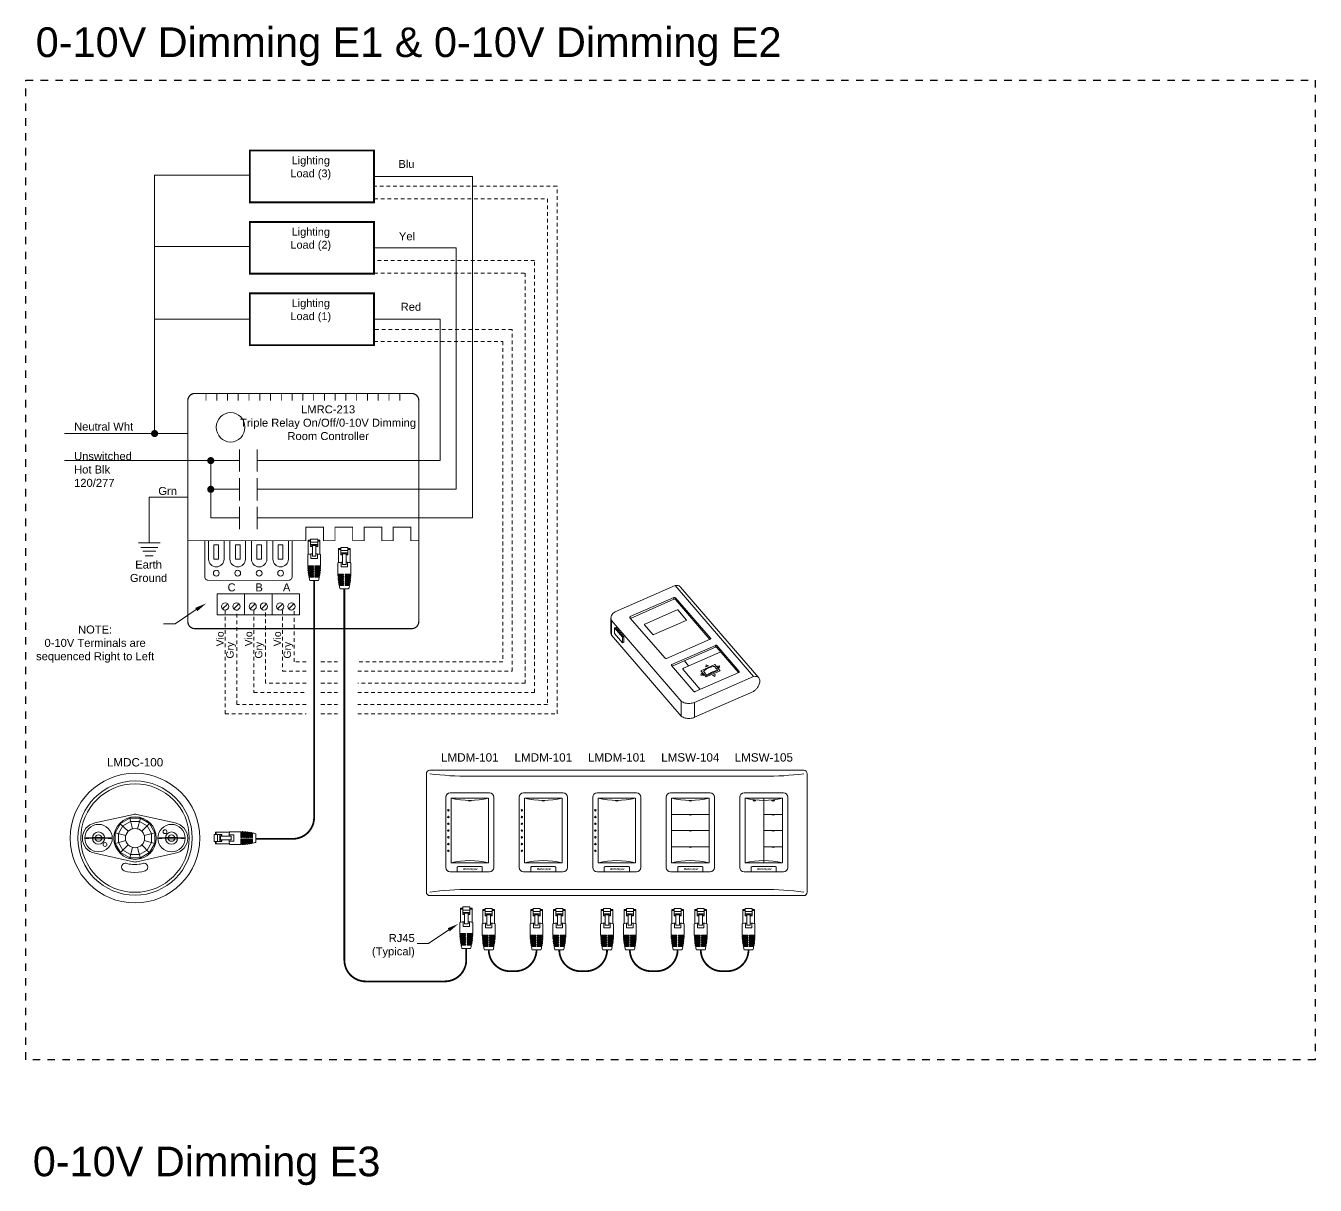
# Model space of a CAD drawing. Header units: inches. Extents: x -60 to 2005, y -577 to 104.
# Drawn here: x 163.25 to 206.74, y 1.69 to 40.79 of the extents above; entities that cross this region are included whole.
import ezdxf

# ---------------------------------------------------------------- set-up
doc = ezdxf.new("R2010")
doc.units = ezdxf.units.IN
doc.header["$MEASUREMENT"] = 0
doc.linetypes.add('Demo', pattern=[0.5, 0.25, -0.25])
doc.linetypes.add('HIDDEN2', pattern=[0.1875, 0.125, -0.0625])
doc.layers.get('0').update_dxf_attribs({"lineweight": 5})
doc.layers.add('PS Borders', color=40, linetype='Demo', lineweight=5, plot=False)
for name, color, linetype, lineweight in [('WS', 3, 'Continuous', 5), ('WS_DETAIL', 7, 'Continuous', 5), ('WS_LineVoltage', 1, 'Continuous', 5), ('WS_LowVoltage', 6, 'Continuous', 5)]:
    doc.layers.add(name, color=color, linetype=linetype, lineweight=lineweight)
doc.styles.add('ARIAL', font='arial.ttf')

# ---------------------------------------------------------------- blocks, each defined once
blk = doc.blocks.new('A$C756910A1')
at = {"layer": 'WS_DETAIL'}
for p, q in [((0.15, 6.6), (0.15, 10.17)), ((0.15, 10.17), (0.73, 10.17)), ((0.73, 9.92), (0.15, 9.92)), ((0.73, 10.43), (0.73, 8.56)), ((0.73, 10.43), (2.51, 10.43)), ((2.51, 10.43), (2.51, 8.56)), ((3.08, 10.17), (2.51, 10.17)), ((3.08, 9.92), (2.51, 9.92)), ((3.08, 6.6), (3.08, 10.17)), ((0, 6.56), (0, 3.73)), ((2.51, 9.66), (0.73, 9.66)), ((2.51, 9.06), (0.73, 9.06)), ((0.73, 8.74), (1.17, 8.74)), ((0.73, 8.56), (1.17, 8.56)), ((0.81, 6.7), (0.81, 5.55)), ((1.17, 6.17), (1.17, 9.06)), ((1.17, 8.85), (2.06, 8.85)), ((2.06, 6.17), (2.06, 9.06)), ((2.06, 8.74), (2.51, 8.74)), ((2.51, 8.56), (2.06, 8.56)), ((2.42, 6.7), (2.42, 5.55)), ((3.23, 6.56), (3.23, 3.73)), ((0, 3.73), (1.43, 3.73)), ((0, 3.51), (1.43, 3.51)), ((0.01, 3.29), (1.43, 3.29)), ((0.81, 5.55), (2.42, 5.55)), ((0.89, 3.73), (0.89, 3.51)), ((0.89, 3.29), (0.89, 3.06)), ((1.17, 6.17), (2.06, 6.17)), ((1.43, 3.51), (1.43, 3.73)), ((1.43, 3.06), (1.43, 3.29)), ((1.8, 3.73), (3.23, 3.73)), ((1.8, 3.51), (1.8, 3.73)), ((1.8, 3.51), (3.23, 3.51)), ((1.8, 3.29), (3.23, 3.29)), ((1.8, 3.06), (1.8, 3.29)), ((2.34, 3.73), (2.34, 3.51)), ((2.34, 3.29), (2.34, 3.06)), ((0.02, 3.06), (1.43, 3.06)), ((0.03, 2.84), (1.43, 2.84)), ((0.05, 2.62), (1.43, 2.62)), ((0.07, 2.4), (1.43, 2.4)), ((0.09, 2.18), (1.43, 2.18)), ((0.12, 1.96), (1.43, 1.96)), ((0.15, 1.74), (1.43, 1.74)), ((0.18, 1.52), (1.43, 1.52)), ((0.22, 1.3), (1.43, 1.3)), ((0.26, 1.08), (1.43, 1.08)), ((0.31, 0.86), (1.43, 0.86)), ((0.89, 2.84), (0.89, 2.62)), ((0.89, 2.4), (0.89, 2.18)), ((0.89, 1.96), (0.89, 1.74)), ((0.89, 1.52), (0.89, 1.3)), ((0.89, 1.08), (0.89, 0.86)), ((1.43, 2.62), (1.43, 2.84)), ((1.43, 2.18), (1.43, 2.4)), ((1.43, 1.74), (1.43, 1.96)), ((1.43, 1.3), (1.43, 1.52)), ((1.43, 0.86), (1.43, 1.08)), ((1.8, 3.06), (3.22, 3.06)), ((1.8, 2.84), (3.2, 2.84)), ((1.8, 2.62), (1.8, 2.84)), ((1.8, 2.62), (3.19, 2.62)), ((1.8, 2.4), (3.17, 2.4)), ((1.8, 2.18), (1.8, 2.4)), ((1.8, 2.18), (3.14, 2.18)), ((1.8, 1.96), (3.12, 1.96)), ((1.8, 1.74), (1.8, 1.96)), ((1.8, 1.74), (3.09, 1.74)), ((1.8, 1.52), (3.05, 1.52)), ((1.8, 1.3), (1.8, 1.52)), ((1.8, 1.3), (3.01, 1.3)), ((1.8, 1.08), (2.97, 1.08)), ((1.8, 0.86), (1.8, 1.08)), ((1.8, 0.86), (2.92, 0.86)), ((2.34, 2.84), (2.34, 2.62)), ((2.34, 2.4), (2.34, 2.18)), ((2.34, 1.96), (2.34, 1.74)), ((2.34, 1.52), (2.34, 1.3)), ((2.34, 1.08), (2.34, 0.86)), ((2.69, 0), (0.52, 0))]:
    blk.add_line(p, q, dxfattribs=at)
for centre, radius, start, end in [((1.62, -0.58), 7.33, 93.502, 102.7411), ((1.62, -0.58), 7.33, 77.2589, 86.498), ((13.49, 3.73), 13.49, 180.937, 181.8742), ((-10.25, 3.73), 13.49, 358.1258, 359.063), ((13.49, 3.73), 13.49, 182.8119, 183.7504), ((13.49, 3.73), 13.49, 184.6899, 185.6307), ((13.49, 3.73), 13.49, 186.573, 187.5171), ((13.49, 3.73), 13.49, 188.4632, 189.4117), ((13.49, 3.73), 13.49, 190.3627, 191.3167), ((13.49, 3.73), 13.49, 192.2739, 196.0379), ((-10.25, 3.73), 13.49, 343.9621, 347.7261), ((-10.25, 3.73), 13.49, 348.6833, 349.6373), ((-10.25, 3.73), 13.49, 350.5883, 351.5368), ((-10.25, 3.73), 13.49, 352.4829, 353.427), ((-10.25, 3.73), 13.49, 354.3693, 355.3101), ((-10.25, 3.73), 13.49, 356.2496, 357.1881)]:
    blk.add_arc(centre, radius, start, end, dxfattribs=at)
blk = doc.blocks.new('RJ45')
at = {"layer": 'WS_DETAIL', "xscale": 1.117448685388325, "yscale": 1.117448685388325, "zscale": 1.117448685388325}
blk.add_blockref('A$C756910A1', (59.47, 150.68), dxfattribs=at)
blk = doc.blocks.new('A$C28216DC1')
at = {"layer": 'WS_DETAIL'}
blk.add_lwpolyline([(22.84, 8.11), (17.13, 4.27), (13.98, 4.27)], dxfattribs=at)
blk.add_solid([(23.11, 7.67), (22.56, 8.56), (25.52, 9.76)], dxfattribs=at)
at = {"layer": 'WS_DETAIL', "linetype": 'Continuous', "insert": (13.29, 3.59), "char_height": 2.25, "width": 37.309, "attachment_point": 6, "style": 'ARIAL'}
blk.add_mtext('\\pi29.81;RJ45\\P\\pi22.42;(Typical)', dxfattribs=at)
blk = doc.blocks.new('A$C222B27AB')
at = {"const_width": 0.25}
blk.add_lwpolyline([(0.12, 11.27), (0.12, 1.12, 0.414214), (1.12, 0.12), (23.67, 0.12, 0.414214), (24.67, 1.12), (24.67, 11.27)], format="xyb", dxfattribs=at)
for points in [[(2.69, 6.06), (4.02, 6.06), (4.02, 10.08), (2.69, 10.08)], [(8.72, 6.06), (10.05, 6.06), (10.05, 10.08), (8.72, 10.08)], [(14.75, 6.06), (16.07, 6.06), (16.07, 10.08), (14.75, 10.08)], [(20.78, 6.06), (22.1, 6.06), (22.1, 10.08), (20.78, 10.08)]]:
    blk.add_lwpolyline(points, close=True)
at = {"layer": 'WS_DETAIL'}
for p, q in [((1.17, 11.27), (1.17, 6.06)), ((5.54, 6.06), (5.54, 11.27)), ((7.2, 11.27), (7.2, 6.06)), ((11.57, 6.06), (11.57, 11.27)), ((13.23, 11.27), (13.23, 6.06)), ((17.6, 6.06), (17.6, 11.27)), ((19.26, 11.27), (19.26, 6.06)), ((23.62, 6.06), (23.62, 11.27))]:
    blk.add_line(p, q, dxfattribs=at)
for centre in [(3.36, 2.11), (9.38, 2.11), (15.41, 2.11), (21.44, 2.11)]:
    blk.add_circle(centre, 0.82, dxfattribs=at)
for centre in [(3.36, 6.06), (9.38, 6.06), (15.41, 6.06), (21.44, 6.06)]:
    blk.add_arc(centre, 2.18, 180, 0, dxfattribs=at)
blk = doc.blocks.new('A$C2A821E27')
for p, q in [((1.27, 1.3), (2.43, 2.46)), ((3.84, 1.3), (5, 2.46))]:
    blk.add_line(p, q)
blk.add_lwpolyline([(0, 4.76), (6.27, 4.76), (6.27, 0), (0, 0)], close=True)
for centre in [(1.85, 1.88), (4.42, 1.88)]:
    blk.add_circle(centre, 0.82)
blk = doc.blocks.new('A$C017659A6')
for p, q in [((0, 0.245), (0.409, 0.245)), ((0.044, 0.16), (0.365, 0.16)), ((0.082, 0.085), (0.326, 0.085)), ((0.129, 0), (0.28, 0))]:
    blk.add_line(p, q)
blk = doc.blocks.new('LMCT-100_i')
at = {"extrusion": (0, 0.700492, 0.71366)}
for p, q in [((-24.44, 12.57), (-4.49, 21.34)), ((21.96, -9.31), (-4.49, 21.34)), ((-2.72, 20.82), (23.73, -9.83)), ((-19.6, 10.84), (-4.88, 17.31)), ((-4.88, 16.69), (-19.52, 10.26)), ((-14.71, 8.31), (-3.84, 13.09)), ((-4.89, 17.31), (-4.89, 16.68)), ((-4.39, 17.23), (7.47, 3.58)), ((-4.39, 17.22), (-4.39, 16.6)), ((7.2, 3.17), (-4.39, 16.6)), ((-26.13, 10.41), (-26.13, 5.37)), ((-25.93, 9.59), (-25.93, 4.54)), ((-25.92, 9.59), (-2.4, -17.69)), ((-7.85, -3.15), (-19.72, 10.49)), ((-19.6, 10.84), (-19.6, 10.35)), ((-0.8, 9.56), (-11.67, 4.79)), ((-3.47, 13.03), (-0.73, 9.81)), ((-24.48, 7.23), (-24.92, 7.04)), ((-24.92, 7.04), (-22.2, 3.89)), ((-24.92, 7.04), (-24.92, 5.11)), ((-22.2, 1.96), (-24.92, 5.11)), ((-12.03, 4.85), (-14.8, 8.05)), ((-22.2, 3.89), (-21.76, 4.08)), ((-22.2, 1.96), (-22.2, 3.89)), ((-21.76, 2.15), (-22.2, 1.96)), ((-21.76, 2.15), (-21.76, 4.08)), ((7.36, 3.23), (-7.36, -3.23)), ((-5.6, -5.33), (9.12, 1.14)), ((9.12, 0.51), (-5.52, -5.91)), ((7.47, 3.58), (7.47, 3.31)), ((9.12, 1.14), (9.12, 0.51)), ((9.61, 1.05), (17.1, -7.63)), ((9.61, 1.05), (9.61, 0.43)), ((16.9, -8.02), (9.61, 0.43)), ((-1.72, -6.58), (10.88, -1.04)), ((0.07, -5.79), (-1.38, -4.1)), ((1.77, -14.36), (-5.72, -5.68)), ((-5.6, -5.33), (-5.6, -5.82)), ((3.96, -13.7), (-1.84, -6.93)), ((16.98, -7.98), (2.27, -14.44)), ((4.2, -7.4), (8.9, -5.34)), ((6, -9.49), (4.2, -7.4)), ((5.05, -8.96), (4.42, -8.23)), ((6.24, -8.97), (5.04, -7.57)), ((6, -9.49), (10.7, -7.42)), ((6.24, -8.97), (9.96, -7.33)), ((8.76, -5.94), (9.96, -7.33)), ((10.7, -7.42), (8.9, -5.34)), ((17.1, -7.63), (17.1, -7.9)), ((21.96, -9.31), (2, -18.08)), ((2, -23.12), (21.96, -14.36)), ((-2.4, -22.73), (-2.4, -17.69)), ((2, -18.08), (2, -23.12))]:
    blk.add_line(p, q, dxfattribs=at)
for p, q in [((4.42, -8.23), (4.2, -8.91)), ((5.83, -6.07), (5.93, -5.37)), ((6.71, -5.7), (5.93, -5.37)), ((8.87, -9.36), (8.97, -8.66)), ((9.78, -5.85), (10.48, -5.73)), ((10.4, -6.57), (10.48, -5.73)), ((5.05, -8.96), (4.2, -8.91)), ((8.87, -9.36), (8.09, -9.03))]:
    blk.add_line(p, q)
at = {"extrusion": (-0.310472, -0.62793, 0.71366)}
for p, q in [((6.71, -5.7), (5.83, -6.07)), ((8.97, -8.66), (8.09, -9.03))]:
    blk.add_line(p, q, dxfattribs=at)
at = {"extrusion": (-0.692921, 0.102711, 0.71366)}
blk.add_line((10.4, -6.57), (9.78, -5.85), dxfattribs=at)
for centre in [(-4.71, 16.87), (-4.71, 16.25)]:
    blk.add_arc(centre, 0.477, 48.6015, 112.129)
for points, knots in [([(-4.49, 21.34), (-4.24, 21.37), (-3.76, 21.38), (-3.16, 21.21), (-2.85, 20.98), (-2.72, 20.83), (-2.72, 20.82)], [0, 0, 0, 0, 0.1, 0.2, 0.3, 0.3044799, 0.3044799, 0.3044799, 0.3044799]), ([(-25.93, 4.54), (-26.02, 4.72), (-26.11, 5), (-26.13, 5.28), (-26.13, 5.37)], [0, 0, 0, 0, 0.1666667, 0.2459578, 0.2459578, 0.2459578, 0.2459578])]:
    blk.add_open_spline(points, degree=3, knots=knots)
for points in [[(-3.84, 13.09), (-3.82, 13.1), (-3.78, 13.11), (-3.71, 13.12), (-3.64, 13.11), (-3.57, 13.1), (-3.52, 13.07), (-3.49, 13.04), (-3.47, 13.03)], [(-24.44, 12.57), (-24.67, 12.47), (-25.09, 12.23), (-25.6, 11.79), (-25.95, 11.27), (-26.13, 10.71), (-26.14, 10.14), (-26.02, 9.77), (-25.93, 9.59)], [(-19.72, 10.49), (-19.73, 10.51), (-19.76, 10.55), (-19.77, 10.62), (-19.77, 10.69), (-19.73, 10.75), (-19.68, 10.8), (-19.63, 10.83), (-19.6, 10.84)], [(-0.73, 9.81), (-0.72, 9.8), (-0.7, 9.77), (-0.69, 9.72), (-0.69, 9.67), (-0.72, 9.62), (-0.76, 9.58), (-0.8, 9.56), (-0.82, 9.55)], [(-14.8, 8.05), (-14.81, 8.07), (-14.83, 8.1), (-14.84, 8.15), (-14.83, 8.2), (-14.81, 8.24), (-14.77, 8.28), (-14.73, 8.3), (-14.71, 8.31)], [(-11.67, 4.79), (-11.69, 4.78), (-11.73, 4.76), (-11.8, 4.75), (-11.87, 4.76), (-11.93, 4.78), (-11.99, 4.81), (-12.02, 4.83), (-12.03, 4.85)], [(7.47, 3.58), (7.49, 3.56), (7.51, 3.52), (7.53, 3.46), (7.52, 3.39), (7.48, 3.32), (7.43, 3.27), (7.38, 3.24), (7.35, 3.23)], [(9.12, 1.14), (9.14, 1.15), (9.2, 1.17), (9.3, 1.18), (9.39, 1.17), (9.48, 1.15), (9.56, 1.11), (9.6, 1.07), (9.61, 1.05)], [(9.61, 0.43), (9.6, 0.45), (9.56, 0.48), (9.48, 0.52), (9.39, 0.55), (9.3, 0.56), (9.2, 0.54), (9.14, 0.53), (9.12, 0.51)], [(-7.36, -3.23), (-7.38, -3.24), (-7.44, -3.26), (-7.54, -3.27), (-7.63, -3.27), (-7.72, -3.24), (-7.8, -3.2), (-7.84, -3.17), (-7.85, -3.15)], [(-5.72, -5.68), (-5.73, -5.66), (-5.76, -5.62), (-5.77, -5.56), (-5.76, -5.49), (-5.73, -5.42), (-5.67, -5.37), (-5.62, -5.34), (-5.6, -5.33)], [(-1.84, -6.93), (-1.85, -6.91), (-1.88, -6.87), (-1.89, -6.8), (-1.88, -6.74), (-1.85, -6.67), (-1.8, -6.62), (-1.75, -6.59), (-1.72, -6.58)], [(5.04, -7.57), (5.33, -7.34), (5.94, -6.91), (6.9, -6.4), (7.85, -6.06), (8.47, -5.96), (8.76, -5.94)], [(9.96, -7.33), (9.67, -7.35), (9.06, -7.46), (8.1, -7.8), (7.14, -8.3), (6.53, -8.73), (6.24, -8.97)], [(17.1, -7.63), (17.12, -7.65), (17.14, -7.69), (17.16, -7.75), (17.15, -7.82), (17.11, -7.88), (17.06, -7.94), (17.01, -7.97), (16.98, -7.98)], [(21.96, -14.36), (22.21, -14.17), (22.68, -13.76), (23.28, -13.06), (23.74, -12.32), (24.02, -11.58), (24.12, -10.88), (24.02, -10.27), (23.74, -9.78), (23.28, -9.44), (22.68, -9.27), (22.21, -9.28), (21.96, -9.31)], [(2.27, -14.44), (2.24, -14.46), (2.18, -14.48), (2.09, -14.49), (1.99, -14.48), (1.9, -14.45), (1.83, -14.42), (1.79, -14.38), (1.77, -14.36)], [(-2.4, -17.69), (-2.22, -17.83), (-1.8, -18.07), (-1.08, -18.32), (-0.3, -18.46), (0.5, -18.47), (1.29, -18.34), (1.78, -18.18), (2, -18.08)], [(2, -23.12), (1.78, -23.22), (1.29, -23.39), (0.5, -23.51), (-0.3, -23.5), (-1.08, -23.37), (-1.8, -23.11), (-2.22, -22.87), (-2.4, -22.73)]]:
    blk.add_open_spline(points, degree=3)
at = {"layer": 'WS_DETAIL', "extrusion": (0, 0.700492, 0.71366)}
blk.add_line((-25.93, 4.54), (-2.4, -22.73), dxfattribs=at)
at = {"layer": 'WS_DETAIL'}
blk.add_line((-24.48, 7.23), (-21.76, 4.08), dxfattribs=at)
blk = doc.blocks.new('*U285')
for p, q in [((-51.38, 0.96), (-51.38, 32.88)), ((-50.42, 33.84), (-28.9, 33.84)), ((39.66, 32.2), (-39.66, 32.2)), ((-30.59, 33.84), (30.59, 33.84)), ((-10.76, 33.84), (50.42, 33.84)), ((51.38, 32.88), (51.38, 0.96)), ((-46.15, 26.52), (-46.15, 7.57)), ((-44.97, 27.7), (-34.34, 27.7)), ((-33.16, 26.52), (-33.16, 7.57)), ((-26.32, 26.52), (-26.32, 7.57)), ((-25.14, 27.7), (-14.51, 27.7)), ((-13.33, 26.52), (-13.33, 7.57)), ((-6.5, 26.52), (-6.5, 7.57)), ((-5.32, 27.7), (5.32, 27.7)), ((6.5, 26.52), (6.5, 7.57)), ((13.33, 26.52), (13.33, 7.57)), ((14.51, 27.7), (25.14, 27.7)), ((26.32, 26.52), (26.32, 7.57)), ((33.16, 26.52), (33.16, 7.57)), ((34.34, 27.7), (44.97, 27.7)), ((46.15, 26.52), (46.15, 7.57)), ((-34.34, 6.39), (-44.97, 6.39)), ((-14.51, 6.39), (-25.14, 6.39)), ((5.32, 6.39), (-5.32, 6.39)), ((25.14, 6.39), (14.51, 6.39)), ((44.97, 6.39), (34.34, 6.39)), ((-50.42, 0), (-28.9, 0)), ((39.66, 1.64), (-39.66, 1.64)), ((-30.59, 0), (30.59, 0)), ((-10.76, 0), (50.42, 0))]:
    blk.add_line(p, q)
for centre, radius, start, end in [((-50.42, 32.88), 0.96, 90, 180), ((-39.66, 117.54), 85.35, 262.7571, 270), ((39.66, 117.54), 85.35, 270, 277.2429), ((50.42, 32.88), 0.96, 0, 90), ((-44.97, 26.52), 1.18, 90, 180), ((-34.34, 26.52), 1.18, 0, 90), ((-25.14, 26.52), 1.18, 90, 180), ((-14.51, 26.52), 1.18, 0, 90), ((-5.32, 26.52), 1.18, 90, 180), ((5.32, 26.52), 1.18, 0, 90), ((14.51, 26.52), 1.18, 90, 180), ((25.14, 26.52), 1.18, 0, 90), ((34.34, 26.52), 1.18, 90, 180), ((44.97, 26.52), 1.18, 0, 90), ((-44.97, 7.57), 1.18, 180, 270), ((-34.34, 7.57), 1.18, 270, 0), ((-25.14, 7.57), 1.18, 180, 270), ((-14.51, 7.57), 1.18, 270, 0), ((-5.32, 7.57), 1.18, 180, 270), ((5.32, 7.57), 1.18, 270, 0), ((14.51, 7.57), 1.18, 180, 270), ((25.14, 7.57), 1.18, 270, 0), ((34.34, 7.57), 1.18, 180, 270), ((44.97, 7.57), 1.18, 270, 0), ((-50.42, 0.96), 0.96, 180, 270), ((-39.66, -83.7), 85.35, 90, 97.2429), ((39.66, -83.7), 85.35, 82.7571, 90), ((50.42, 0.96), 0.96, 270, 0)]:
    blk.add_arc(centre, radius, start, end)
blk = doc.blocks.new('*U151')
blk.add_blockref('*U285', (39.66, 0))
blk = doc.blocks.new('*U207')
for p, q in [((-5.32, 21.31), (5.32, 21.31)), ((-6.5, 20.13), (-6.5, 1.18)), ((-5.07, 2.44), (-5.07, 19.89)), ((-5.07, 19.89), (5.07, 19.89)), ((-5.07, 19.89), (5.07, 19.89)), ((-0.33, 19.29), (-0.33, 19.19)), ((0.33, 19.29), (0.33, 19.19)), ((5.07, 19.89), (5.07, 2.44)), ((6.5, 20.13), (6.5, 1.18)), ((5.32, 0), (-5.32, 0)), ((5.07, 2.44), (-5.07, 2.44)), ((5.07, 2.44), (-5.07, 2.44)), ((-3.38, 1.24), (-3.38, 0)), ((3.14, 1.48), (-3.14, 1.48)), ((3.38, 1.24), (3.38, 0))]:
    blk.add_line(p, q)
for centre in [(-5.78, 16.63), (-5.78, 14.81), (-5.78, 12.99), (-5.78, 11.16), (-5.78, 9.34), (-5.78, 7.52), (-5.78, 5.7)]:
    blk.add_circle(centre, 0.199)
for centre, radius, start, end in [((-5.32, 20.13), 1.18, 90, 180), ((5.32, 20.13), 1.18, 0, 90), ((0, 41.25), 21.96, 256.6482, 283.3518), ((0, 19.73), 0.639, 238.6629, 301.3371), ((-5.32, 1.18), 1.18, 180, 270), ((0, -18.92), 21.96, 76.6482, 103.3518), ((-3.14, 1.24), 0.239, 90, 180), ((3.14, 1.24), 0.239, 0, 90), ((5.32, 1.18), 1.18, 270, 0)]:
    blk.add_arc(centre, radius, start, end)
at = {"style": 'ARIAL'}
for s, insert, char_height, width, attachment_point in [('LMDM-101', (0, 32.02), 2.25, 40.9705, 2), ('{\\fArial|b1|i1|c0|p34;Wattstopper}', (-1.79, 1.04), 0.4798, 3.7953, 1)]:
    blk.add_mtext(s, dxfattribs=dict(at, insert=insert, char_height=char_height, width=width, attachment_point=attachment_point))
blk = doc.blocks.new('*U249')
for p, q in [((-5.32, 21.31), (5.32, 21.31)), ((-6.5, 20.13), (-6.5, 1.18)), ((-5.07, 2.44), (-5.07, 19.89)), ((-5.07, 19.89), (5.07, 19.89)), ((-0.33, 19.29), (-0.33, 19.19)), ((0.33, 19.29), (0.33, 19.19)), ((5.07, 19.89), (5.07, 2.44)), ((6.5, 20.13), (6.5, 1.18)), ((-5.07, 15.52), (0, 15.52)), ((-0.33, 15.53), (-0.33, 15.42)), ((0, 15.52), (5.07, 15.52)), ((0.33, 15.53), (0.33, 15.42)), ((-5.07, 11.16), (0, 11.16)), ((-0.33, 11.17), (-0.33, 11.06)), ((0, 11.16), (5.07, 11.16)), ((0.33, 11.17), (0.33, 11.06)), ((-5.07, 6.8), (0, 6.8)), ((-0.33, 6.81), (-0.33, 6.7)), ((0, 6.8), (5.07, 6.8)), ((0.33, 6.81), (0.33, 6.7)), ((5.32, 0), (-5.32, 0)), ((5.07, 2.44), (-5.07, 2.44)), ((5.07, 2.44), (-5.07, 2.44)), ((-3.38, 1.24), (-3.38, 0)), ((3.14, 1.48), (-3.14, 1.48)), ((3.38, 1.24), (3.38, 0))]:
    blk.add_line(p, q)
for centre, radius, start, end in [((-5.32, 20.13), 1.18, 90, 180), ((5.32, 20.13), 1.18, 0, 90), ((0, 41.25), 21.96, 256.6482, 283.3518), ((0, 19.73), 0.639, 238.6629, 301.3371), ((0, 15.97), 0.639, 238.6629, 301.3371), ((0, 11.61), 0.639, 238.6629, 301.3371), ((0, 7.25), 0.639, 238.6629, 301.3371), ((-5.32, 1.18), 1.18, 180, 270), ((0, -18.92), 21.96, 76.6482, 103.3518), ((-3.14, 1.24), 0.239, 90, 180), ((3.14, 1.24), 0.239, 0, 90), ((5.32, 1.18), 1.18, 270, 0)]:
    blk.add_arc(centre, radius, start, end)
at = {"style": 'ARIAL'}
for s, insert, char_height, width, attachment_point in [('LMSW-104', (0, 32.02), 2.25, 40.9705, 2), ('{\\fArial|b1|i1|c0|p34;Wattstopper}', (-1.79, 1.04), 0.4798, 3.7953, 1)]:
    blk.add_mtext(s, dxfattribs=dict(at, insert=insert, char_height=char_height, width=width, attachment_point=attachment_point))
blk = doc.blocks.new('*U250')
for p, q in [((-5.32, 21.31), (5.32, 21.31)), ((-6.5, 20.13), (-6.5, 1.18)), ((-5.07, 2.44), (-5.07, 19.89)), ((-5.07, 19.89), (5.07, 19.89)), ((-2.87, 19.29), (-2.87, 19.19)), ((-2.2, 19.29), (-2.87, 19.29)), ((-2.2, 19.29), (-2.2, 19.19)), ((0, 19.29), (0, 19.89)), ((0, 19.29), (0, 3.04)), ((2.2, 19.29), (2.2, 19.19)), ((2.2, 19.29), (2.87, 19.29)), ((2.87, 19.29), (2.87, 19.19)), ((5.07, 19.89), (5.07, 2.44)), ((6.5, 20.13), (6.5, 1.18)), ((0, 15.52), (5.07, 15.52)), ((2.2, 15.52), (2.2, 15.42)), ((2.87, 15.52), (2.87, 15.42)), ((0, 11.16), (5.07, 11.16)), ((2.2, 11.16), (2.2, 11.06)), ((2.87, 11.16), (2.87, 11.06)), ((0, 6.8), (5.07, 6.8)), ((2.2, 6.8), (2.2, 6.7)), ((2.87, 6.8), (2.87, 6.7)), ((5.32, 0), (-5.32, 0)), ((5.07, 2.44), (-5.07, 2.44)), ((-3.38, 1.24), (-3.38, 0)), ((3.14, 1.48), (-3.14, 1.48)), ((0, 3.04), (0, 2.44)), ((3.38, 1.24), (3.38, 0))]:
    blk.add_line(p, q)
for centre, radius, start, end in [((-5.32, 20.13), 1.18, 90, 180), ((5.32, 20.13), 1.18, 0, 90), ((0, 41.25), 21.96, 256.6482, 283.3518), ((-2.54, 19.73), 0.639, 238.6629, 301.3371), ((2.54, 19.73), 0.639, 238.6629, 301.3371), ((2.54, 15.96), 0.639, 238.6629, 301.3371), ((2.54, 11.6), 0.639, 238.6629, 301.3371), ((2.54, 7.24), 0.639, 238.6629, 301.3371), ((-5.32, 1.18), 1.18, 180, 270), ((0, -18.92), 21.96, 76.6482, 103.3518), ((-3.14, 1.24), 0.239, 90, 180), ((3.14, 1.24), 0.239, 0, 90), ((5.32, 1.18), 1.18, 270, 0)]:
    blk.add_arc(centre, radius, start, end)
at = {"style": 'ARIAL'}
for s, insert, char_height, width, attachment_point in [('LMSW-105', (0, 32.02), 2.25, 40.9705, 2), ('{\\fArial|b1|i1|c0|p34;Wattstopper}', (-1.79, 1.04), 0.4798, 3.7953, 1)]:
    blk.add_mtext(s, dxfattribs=dict(at, insert=insert, char_height=char_height, width=width, attachment_point=attachment_point))
blk = doc.blocks.new('*U257')
at = {"lineweight": 18}
for points in [[(-1.44, -5.36), (-3.92, -3.92), (-5.36, -1.44), (-5.36, 1.43), (-3.92, 3.92), (-1.44, 5.36), (1.43, 5.36), (3.92, 3.92), (5.36, 1.43), (5.36, -1.44), (3.92, -3.92), (1.43, -5.36), (-1.44, -5.36)], [(-1.2, -4.47), (-3.27, -3.27), (-4.47, -1.2), (-4.47, 1.2), (-3.27, 3.27), (-1.2, 4.46), (1.2, 4.46), (3.27, 3.27), (4.46, 1.2), (4.46, -1.2), (3.27, -3.27), (1.2, -4.47), (-1.2, -4.47)], [(-3.97, 3.84), (-1.83, 1.83)], [(-1.44, 5.36), (-0.67, 2.5)], [(1.43, 5.36), (0.67, 2.5)], [(3.92, 3.92), (1.83, 1.83)], [(-2.5, 0.67), (-5.36, 1.43)], [(5.36, 1.43), (2.5, 0.67)], [(-2.5, -0.67), (-5.36, -1.44)], [(-1.83, -1.83), (-3.92, -3.92)], [(-0.67, -2.5), (-1.44, -5.36)], [(3.87, -3.95), (1.83, -1.84)], [(5.36, -1.44), (2.5, -0.67)]]:
    blk.add_lwpolyline(points, dxfattribs=at)
for points, knots in [([(17.49, 0), (17.49, -9.66), (9.66, -17.49), (0, -17.49), (-9.66, -17.49), (-17.49, -9.66), (-17.49, 0), (-17.49, 9.66), (-9.66, 17.49), (0, 17.49), (9.66, 17.49), (17.49, 9.66), (17.49, 0)], [0, 0, 0, 0, 1, 1, 1, 2, 2, 2, 3, 3, 3, 4, 4, 4, 4]), ([(15.41, 0), (15.41, -8.51), (8.51, -15.41), (0, -15.41), (-8.51, -15.41), (-15.41, -8.51), (-15.41, 0), (-15.41, 8.51), (-8.51, 15.41), (0, 15.41), (8.51, 15.41), (15.41, 8.51), (15.41, 0)], [0, 0, 0, 0, 1, 1, 1, 2, 2, 2, 3, 3, 3, 4, 4, 4, 4]), ([(14.63, 0), (14.63, -8.08), (8.08, -14.63), (0, -14.63), (-8.08, -14.63), (-14.63, -8.08), (-14.63, 0), (-14.63, 8.08), (-8.08, 14.63), (0, 14.63), (8.08, 14.63), (14.63, 8.08), (14.63, 0)], [0, 0, 0, 0, 1, 1, 1, 2, 2, 2, 3, 3, 3, 4, 4, 4, 4]), ([(-14.21, 0), (-14.21, 2.03), (-12.74, 3.73), (-10.81, 4.08), (-10.81, 4.08), (-0.46, 6.4), (-0.46, 6.4), (-0.33, 6.43), (-0.17, 6.45), (0, 6.45)], [0, 0, 0, 0, 1, 1, 1, 2, 2, 2, 3, 3, 3, 3]), ([(-6.13, 0), (-6.13, -2.05), (-7.79, -3.7), (-9.84, -3.7), (-11.88, -3.7), (-13.54, -2.05), (-13.54, 0), (-13.54, 2.04), (-11.88, 3.7), (-9.84, 3.7), (-7.79, 3.7), (-6.13, 2.04), (-6.13, 0)], [0, 0, 0, 0, 1, 1, 1, 2, 2, 2, 3, 3, 3, 4, 4, 4, 4]), ([(-6.13, 0), (-6.13, -2.05), (-7.79, -3.7), (-9.84, -3.7), (-11.88, -3.7), (-13.54, -2.05), (-13.54, 0), (-13.54, 2.04), (-11.88, 3.7), (-9.84, 3.7), (-7.79, 3.7), (-6.13, 2.04), (-6.13, 0)], [0, 0, 0, 0, 1, 1, 1, 2, 2, 2, 3, 3, 3, 4, 4, 4, 4]), ([(5.74, 0), (5.74, -3.17), (3.17, -5.74), (0, -5.74), (-3.17, -5.74), (-5.74, -3.17), (-5.74, 0), (-5.74, 3.17), (-3.17, 5.74), (0, 5.74), (3.17, 5.74), (5.74, 3.17), (5.74, 0)], [0, 0, 0, 0, 1, 1, 1, 2, 2, 2, 3, 3, 3, 4, 4, 4, 4]), ([(14.21, 0), (14.21, 2.03), (12.74, 3.73), (10.81, 4.08), (10.81, 4.08), (0.46, 6.4), (0.46, 6.4), (0.33, 6.43), (0.17, 6.45), (0, 6.45)], [0, 0, 0, 0, 1, 1, 1, 2, 2, 2, 3, 3, 3, 3]), ([(6.13, 0), (6.13, 2.04), (7.79, 3.7), (9.83, 3.7), (11.88, 3.7), (13.54, 2.04), (13.54, 0), (13.54, -2.05), (11.88, -3.7), (9.83, -3.7), (7.79, -3.7), (6.13, -2.05), (6.13, 0)], [0, 0, 0, 0, 1, 1, 1, 2, 2, 2, 3, 3, 3, 4, 4, 4, 4]), ([(-6.14, 0), (-6.14, -0.09), (-7.79, -0.17), (-9.84, -0.17), (-11.88, -0.17), (-13.53, -0.09), (-13.53, 0), (-13.53, 0.09), (-11.88, 0.16), (-9.84, 0.16), (-7.79, 0.16), (-6.14, 0.09), (-6.14, 0)], [0, 0, 0, 0, 1, 1, 1, 2, 2, 2, 3, 3, 3, 4, 4, 4, 4]), ([(-6.14, 0), (-6.14, -0.09), (-7.79, -0.17), (-9.84, -0.17), (-11.88, -0.17), (-13.53, -0.09), (-13.53, 0), (-13.53, 0.09), (-11.88, 0.16), (-9.84, 0.16), (-7.79, 0.16), (-6.14, 0.09), (-6.14, 0)], [0, 0, 0, 0, 1, 1, 1, 2, 2, 2, 3, 3, 3, 4, 4, 4, 4]), ([(-8.18, 0), (-8.18, -0.91), (-8.92, -1.66), (-9.84, -1.66), (-10.75, -1.66), (-11.49, -0.91), (-11.49, 0), (-11.49, 0.91), (-10.75, 1.65), (-9.84, 1.65), (-8.92, 1.65), (-8.18, 0.91), (-8.18, 0)], [0, 0, 0, 0, 1, 1, 1, 2, 2, 2, 3, 3, 3, 4, 4, 4, 4]), ([(-8.18, 0), (-8.18, -0.91), (-8.92, -1.66), (-9.84, -1.66), (-10.75, -1.66), (-11.49, -0.91), (-11.49, 0), (-11.49, 0.91), (-10.75, 1.65), (-9.84, 1.65), (-8.92, 1.65), (-8.18, 0.91), (-8.18, 0)], [0, 0, 0, 0, 1, 1, 1, 2, 2, 2, 3, 3, 3, 4, 4, 4, 4]), ([(-8.97, 0), (-8.97, -0.48), (-9.36, -0.87), (-9.84, -0.87), (-10.32, -0.87), (-10.7, -0.48), (-10.7, 0), (-10.7, 0.48), (-10.32, 0.87), (-9.84, 0.87), (-9.36, 0.87), (-8.97, 0.48), (-8.97, 0)], [0, 0, 0, 0, 1, 1, 1, 2, 2, 2, 3, 3, 3, 4, 4, 4, 4]), ([(-8.97, 0), (-8.97, -0.48), (-9.36, -0.87), (-9.84, -0.87), (-10.32, -0.87), (-10.7, -0.48), (-10.7, 0), (-10.7, 0.48), (-10.32, 0.87), (-9.84, 0.87), (-9.36, 0.87), (-8.97, 0.48), (-8.97, 0)], [0, 0, 0, 0, 1, 1, 1, 2, 2, 2, 3, 3, 3, 4, 4, 4, 4]), ([(2.59, 0), (2.59, -1.43), (1.43, -2.59), (0, -2.59), (-1.43, -2.59), (-2.59, -1.43), (-2.59, 0), (-2.59, 1.43), (-1.43, 2.59), (0, 2.59), (1.43, 2.59), (2.59, 1.43), (2.59, 0)], [0, 0, 0, 0, 1, 1, 1, 2, 2, 2, 3, 3, 3, 4, 4, 4, 4]), ([(6.14, 0), (6.14, 0.09), (7.79, 0.16), (9.83, 0.16), (11.88, 0.16), (13.53, 0.09), (13.53, 0), (13.53, -0.09), (11.88, -0.17), (9.83, -0.17), (7.79, -0.17), (6.14, -0.09), (6.14, 0)], [0, 0, 0, 0, 1, 1, 1, 2, 2, 2, 3, 3, 3, 4, 4, 4, 4]), ([(7.57, 1.73), (7.57, 2.02), (7.81, 2.25), (8.1, 2.25), (8.39, 2.25), (8.62, 2.02), (8.62, 1.73), (8.62, 1.44), (8.39, 1.2), (8.1, 1.2), (7.81, 1.2), (7.57, 1.44), (7.57, 1.73)], [0, 0, 0, 0, 1, 1, 1, 2, 2, 2, 3, 3, 3, 4, 4, 4, 4]), ([(8.18, 0), (8.18, 0.91), (8.92, 1.65), (9.83, 1.65), (10.75, 1.65), (11.49, 0.91), (11.49, 0), (11.49, -0.91), (10.75, -1.66), (9.83, -1.66), (8.92, -1.66), (8.18, -0.91), (8.18, 0)], [0, 0, 0, 0, 1, 1, 1, 2, 2, 2, 3, 3, 3, 4, 4, 4, 4]), ([(8.97, 0), (8.97, 0.48), (9.36, 0.87), (9.83, 0.87), (10.31, 0.87), (10.7, 0.48), (10.7, 0), (10.7, -0.48), (10.31, -0.87), (9.83, -0.87), (9.36, -0.87), (8.97, -0.48), (8.97, 0)], [0, 0, 0, 0, 1, 1, 1, 2, 2, 2, 3, 3, 3, 4, 4, 4, 4]), ([(-14.21, 0), (-14.21, -2.04), (-12.74, -3.73), (-10.81, -4.08), (-10.81, -4.08), (-0.46, -6.4), (-0.46, -6.4), (-0.33, -6.43), (-0.17, -6.45), (0, -6.45)], [0, 0, 0, 0, 1, 1, 1, 2, 2, 2, 3, 3, 3, 3]), ([(-7.57, -1.73), (-7.57, -2.02), (-7.81, -2.26), (-8.1, -2.26), (-8.39, -2.26), (-8.62, -2.02), (-8.62, -1.73), (-8.62, -1.44), (-8.39, -1.21), (-8.1, -1.21), (-7.81, -1.21), (-7.57, -1.44), (-7.57, -1.73)], [0, 0, 0, 0, 1, 1, 1, 2, 2, 2, 3, 3, 3, 4, 4, 4, 4]), ([(-7.57, -1.73), (-7.57, -2.02), (-7.81, -2.26), (-8.1, -2.26), (-8.39, -2.26), (-8.62, -2.02), (-8.62, -1.73), (-8.62, -1.44), (-8.39, -1.21), (-8.1, -1.21), (-7.81, -1.21), (-7.57, -1.44), (-7.57, -1.73)], [0, 0, 0, 0, 1, 1, 1, 2, 2, 2, 3, 3, 3, 4, 4, 4, 4]), ([(14.21, 0), (14.21, -2.04), (12.74, -3.73), (10.81, -4.08), (10.81, -4.08), (0.46, -6.4), (0.46, -6.4), (0.33, -6.43), (0.17, -6.45), (0, -6.45)], [0, 0, 0, 0, 1, 1, 1, 2, 2, 2, 3, 3, 3, 3]), ([(-0.1, -9.29), (1.27, -9.29), (2.67, -8.87), (2.67, -8.87), (2.67, -8.87), (2.76, -8.82), (2.76, -8.82), (3.14, -8.68), (3.41, -8.29), (3.41, -7.83), (3.41, -7.24), (2.98, -6.77), (2.44, -6.77), (2.44, -6.77), (2.15, -6.8), (1.77, -6.91), (1.39, -7.03), (0.63, -7.13), (0, -7.13), (0, -7.13), (-0.2, -7.13), (-0.2, -7.13), (-0.83, -7.13), (-1.59, -7.03), (-1.97, -6.91), (-2.35, -6.8), (-2.64, -6.77), (-2.64, -6.77), (-3.18, -6.77), (-3.61, -7.24), (-3.61, -7.83), (-3.61, -8.29), (-3.34, -8.68), (-2.96, -8.82), (-2.96, -8.82), (-2.87, -8.87), (-2.87, -8.87), (-2.87, -8.87), (-1.47, -9.29), (-0.1, -9.29)], [0, 0, 0, 0, 1, 1, 1, 2, 2, 2, 3, 3, 3, 4, 4, 4, 5, 5, 5, 6, 6, 6, 7, 7, 7, 8, 8, 8, 9, 9, 9, 10, 10, 10, 11, 11, 11, 12, 12, 12, 13, 13, 13, 13])]:
    blk.add_open_spline(points, degree=3, knots=knots, dxfattribs=at)
blk.add_open_spline([(1.43, -5.36), (1.43, -5.29), (0.67, -2.5), (0.67, -2.5)], degree=3, dxfattribs=at)
at = {"insert": (0, 21.58), "char_height": 2.25, "width": 40.9705, "attachment_point": 2, "style": 'ARIAL'}
blk.add_mtext('LMDC-100', dxfattribs=at)

msp = doc.modelspace()

# ---------------------------------------------------------------- linework, layer by layer
for p, q in [((170.464, 26.499), (170.464, 25.754)), ((170.464, 26.499), (170.464, 25.754)), ((171.057, 26.499), (171.057, 25.754)), ((171.058, 26.499), (171.058, 25.754)), ((170.464, 25.532), (170.464, 24.786)), ((170.464, 25.532), (170.464, 24.786)), ((171.057, 25.532), (171.057, 24.786)), ((171.058, 25.532), (171.058, 24.786)), ((170.464, 24.564), (170.464, 23.819)), ((170.464, 24.564), (170.464, 23.819)), ((171.057, 24.564), (171.057, 23.819)), ((171.058, 24.564), (171.058, 23.819))]:
    msp.add_line(p, q)
at = {"linetype": 'Continuous', "const_width": 0.06}
for points in [[(170.808, 34.838), (174.997, 34.838), (174.997, 36.583), (170.808, 36.583)], [(170.808, 32.43), (174.997, 32.43), (174.997, 34.175), (170.808, 34.175)], [(174.997, 30.023), (174.997, 31.768), (170.808, 31.768), (170.808, 30.023)]]:
    msp.add_lwpolyline(points, close=True, dxfattribs=at)
at = {"const_width": 0.0412}
msp.add_lwpolyline([(172.6, 28.392), (176.266, 28.392, -0.414214), (176.506, 28.152), (176.506, 20.7, -0.414214), (176.266, 20.46), (168.957, 20.46, -0.414214), (168.717, 20.7), (168.717, 28.152, -0.414214), (168.957, 28.392), (172.6, 28.392)], format="xyb", dxfattribs=at)
at = {"const_width": 0.03}
for points in [[(169.329, 28.15), (169.329, 28.392)], [(169.692, 28.15), (169.692, 28.392)], [(170.055, 28.15), (170.055, 28.392)], [(170.418, 28.15), (170.418, 28.392)], [(170.781, 28.15), (170.781, 28.392)], [(171.145, 28.15), (171.145, 28.392)], [(171.508, 28.15), (171.508, 28.392)], [(171.871, 28.15), (171.871, 28.392)], [(172.234, 28.15), (172.234, 28.392)], [(172.597, 28.15), (172.597, 28.392)], [(172.96, 28.15), (172.96, 28.392)], [(173.323, 28.15), (173.323, 28.392)], [(173.686, 28.15), (173.686, 28.392)], [(174.049, 28.15), (174.049, 28.392)], [(174.412, 28.15), (174.412, 28.392)], [(174.775, 28.15), (174.775, 28.392)], [(175.138, 28.15), (175.138, 28.392)], [(175.501, 28.15), (175.501, 28.392)], [(175.865, 28.15), (175.865, 28.392)], [(176.506, 23.427), (176.237, 23.427), (176.237, 23.883), (175.642, 23.883), (175.642, 23.427), (175.256, 23.427), (175.256, 23.883), (174.661, 23.883), (174.661, 23.427), (174.275, 23.427), (174.275, 23.883), (173.68, 23.883), (173.68, 23.427), (173.294, 23.427), (173.294, 23.883), (172.699, 23.883), (172.699, 23.427), (168.717, 23.427)]]:
    msp.add_lwpolyline(points, dxfattribs=at)
for points in [[(170.159, 26.754), (170.062, 26.764), (169.972, 26.793), (169.89, 26.838), (169.818, 26.9), (169.758, 26.974), (169.713, 27.06), (169.685, 27.156), (169.675, 27.26), (169.675, 27.26), (169.685, 27.357), (169.713, 27.447), (169.758, 27.529), (169.818, 27.601), (169.89, 27.66), (169.972, 27.705), (170.062, 27.734), (170.159, 27.744), (170.159, 27.744), (170.255, 27.734), (170.346, 27.705), (170.428, 27.66), (170.5, 27.601), (170.559, 27.529), (170.604, 27.447), (170.633, 27.357), (170.643, 27.26), (170.643, 27.26), (170.633, 27.156), (170.604, 27.06), (170.559, 26.974), (170.5, 26.9), (170.428, 26.838), (170.346, 26.793), (170.255, 26.764), (170.159, 26.754), (170.159, 26.754), (170.159, 26.754)], [(168.717, 24.894), (167.418, 24.894), (167.418, 23.353)]]:
    msp.add_lwpolyline(points)
at = {"layer": 'PS Borders', "lineweight": -3}
msp.add_lwpolyline([(163.252, 38.961), (206.737, 38.961), (206.737, 5.921), (163.252, 5.921)], close=True, dxfattribs=at)
msp.add_lwpolyline([(163.252, 38.961), (206.737, 38.961), (206.737, 5.921), (163.252, 5.921)], close=True, dxfattribs=at)
at = {"layer": 'WS'}
msp.add_lwpolyline([(172.976, 22.082, 0.06, 0.06, 0), (172.976, 14.09, 0.06, 0.06, 0), (172.976, 14.09, 0.06, 0.06, -0.414214), (172.256, 13.37, 0.06, 0.06, 0), (171.008, 13.37, 0, 0, 0)], format="xyseb", dxfattribs=at)
at = {"layer": 'WS', "const_width": 0.06}
for points in [[(178.106, 9.674), (178.106, 9.283, -0.414214), (177.386, 8.563), (174.716, 8.563, -0.414214), (173.996, 9.283), (173.996, 21.799)], [(178.865, 9.627, 0.414214), (179.585, 8.907), (179.756, 8.907, 0.414214), (180.476, 9.627)], [(181.244, 9.627, 0.414214), (181.964, 8.907), (182.136, 8.907, 0.414214), (182.856, 9.627)], [(183.624, 9.627, 0.414214), (184.344, 8.907), (184.515, 8.907, 0.414214), (185.235, 9.627)], [(186.015, 9.627, 0.414214), (186.735, 8.907), (186.906, 8.907, 0.414214), (187.626, 9.627)]]:
    msp.add_lwpolyline(points, format="xyb", dxfattribs=at)
at = {"layer": 'WS_DETAIL'}
msp.add_lwpolyline([(169.002, 21.104), (168.288, 20.624), (167.894, 20.624)], dxfattribs=at)
msp.add_solid([(169.036, 21.048), (168.967, 21.16), (169.337, 21.311)], dxfattribs=at)
at = {"layer": 'WS_LineVoltage'}
for p, q in [((167.596, 35.757), (167.596, 27.039)), ((170.808, 35.757), (167.596, 35.757)), ((174.997, 35.71), (178.312, 35.71)), ((170.808, 33.349), (167.596, 33.349)), ((170.808, 30.895), (167.596, 30.895))]:
    msp.add_line(p, q, dxfattribs=at)
for points in [[(178.312, 35.71), (178.312, 24.192), (171.058, 24.192)], [(174.997, 33.303), (177.768, 33.303), (177.768, 25.159), (171.058, 25.159)], [(174.997, 30.895), (177.223, 30.895), (177.223, 26.127), (171.058, 26.127)], [(168.717, 27.039), (164.558, 27.039)], [(170.464, 26.127), (164.558, 26.127)], [(170.464, 25.159), (169.49, 25.159), (169.49, 26.127)], [(170.464, 24.192), (169.49, 24.192), (169.49, 25.159)]]:
    msp.add_lwpolyline(points, dxfattribs=at)
at = {"layer": 'WS_LineVoltage', "const_width": 0.12}
for points in [[(167.536, 27.039, 1), (167.656, 27.039, 1)], [(169.43, 26.127, 1), (169.55, 26.127, 1)], [(169.43, 25.159, 1), (169.55, 25.159, 1)]]:
    msp.add_lwpolyline(points, format="xyb", close=True, dxfattribs=at)
at = {"layer": 'WS_LowVoltage', "linetype": 'HIDDEN2'}
for p, q in [((173.207, 19.344), (173.759, 19.344)), ((173.207, 19.029), (173.759, 19.029)), ((173.207, 18.625), (173.759, 18.625)), ((173.207, 18.31), (173.759, 18.31)), ((173.207, 17.907), (173.759, 17.907)), ((173.207, 17.592), (173.759, 17.592))]:
    msp.add_line(p, q, dxfattribs=at)
for points in [[(174.448, 17.592), (181.167, 17.592), (181.167, 35.38), (174.997, 35.38)], [(174.997, 34.96), (180.852, 34.96), (180.852, 17.907), (174.448, 17.907)], [(174.448, 18.31), (180.413, 18.31), (180.413, 32.873), (174.997, 32.873)], [(174.997, 32.453), (180.098, 32.453), (180.098, 18.625), (174.448, 18.625)], [(174.448, 19.029), (179.658, 19.029), (179.658, 30.552), (174.997, 30.552)], [(174.997, 30.144), (179.343, 30.144), (179.343, 19.344), (174.448, 19.344)], [(169.978, 21.087), (169.978, 17.592), (172.711, 17.592)], [(172.711, 17.907), (170.372, 17.907), (170.372, 21.087)], [(170.943, 21.087), (170.943, 18.31), (172.711, 18.31)], [(172.711, 18.625), (171.338, 18.625), (171.338, 21.087)], [(171.909, 21.087), (171.909, 19.029), (172.711, 19.029)], [(172.711, 19.344), (172.303, 19.344), (172.303, 21.087)]]:
    msp.add_lwpolyline(points, dxfattribs=at)

# ---------------------------------------------------------------- block references
for name, p, xscale, yscale, zscale in [('A$C017659A6', (167.054, 22.916), 1.78198237229644, 1.78198237229644, 1.78198237229644), ('A$C222B27AB', (169.273, 22.076), 0.12, 0.12, 0.12), ('RJ45', (165.624, 4), 0.12, 0.12, 0.12), ('RJ45', (166.643, 3.717), 0.12, 0.12, 0.12), ('LMCT-100_i', (185.6, 19.781), 0.1, 0.1, 0.1), ('A$C2A821E27', (169.703, 20.931), 0.1478686080562289, 0.1478686080562289, 0.1478686080562289), ('A$C2A821E27', (170.631, 20.931), 0.1478686080562289, 0.1478686080562289, 0.1478686080562289), ('A$C2A821E27', (171.558, 20.931), 0.1478686080562289, 0.1478686080562289, 0.1478686080562289), ('*U257', (166.937, 13.396), 0.125, 0.125, 0.125), ('*U207', (178.226, 12.255), 0.125, 0.125, 0.125), ('*U207', (180.705, 12.255), 0.125, 0.125, 0.125), ('*U207', (183.184, 12.255), 0.125, 0.125, 0.125), ('*U249', (185.662, 12.255), 0.125, 0.125, 0.125), ('*U250', (188.141, 12.255), 0.125, 0.125, 0.125), ('*U151', (178.226, 11.456), 0.125, 0.125, 0.125), ('A$C756910A1', (177.891, 9.674), 0.134093842246599, 0.134093842246599, 0.134093842246599), ('RJ45', (171.512, -8.455), 0.12, 0.12, 0.12), ('RJ45', (173.124, -8.455), 0.12, 0.12, 0.12), ('RJ45', (173.891, -8.455), 0.12, 0.12, 0.12), ('RJ45', (175.503, -8.455), 0.12, 0.12, 0.12), ('RJ45', (176.271, -8.455), 0.12, 0.12, 0.12), ('RJ45', (177.883, -8.455), 0.12, 0.12, 0.12), ('RJ45', (178.662, -8.455), 0.12, 0.12, 0.12), ('RJ45', (180.274, -8.455), 0.12, 0.12, 0.12), ('A$C28216DC1', (174.776, 9.33), 0.12, 0.12, 0.12)]:
    msp.add_blockref(name, p, dxfattribs=dict(xscale=xscale, yscale=yscale, zscale=zscale))
at = {"xscale": 0.12, "yscale": 0.12, "zscale": 0.12, "rotation": 90}
msp.add_blockref('RJ45', (189.09, 6.043), dxfattribs=at)

# ---------------------------------------------------------------- texts
at = {"lineweight": -3, "char_height": 1, "attachment_point": 1, "style": 'ARIAL'}
for s, insert in [('0-10V Dimming E1 & 0-10V Dimming E2', (163.587, 40.738)), ('0-10V Dimming E3', (163.489, 2.991))]:
    msp.add_mtext_dynamic_manual_height_columns(s, width=25.92219, gutter_width=1, heights=[0], dxfattribs=dict(at, insert=insert))
at = {"linetype": 'HIDDEN2', "char_height": 0.26382, "width": 1.48242, "attachment_point": 2, "style": 'ARIAL'}
for s, insert in [('Lighting Load (3)', (172.864, 36.385)), ('Lighting Load (2)', (172.864, 33.978)), ('Lighting Load (1)', (172.864, 31.57))]:
    msp.add_mtext(s, dxfattribs=dict(at, insert=insert))
at = {"linetype": 'Continuous', "char_height": 0.27, "attachment_point": 4, "style": 'ARIAL'}
for s, insert, width in [('Blu', (175.819, 36.128), 6.16099), ('Yel', (175.835, 33.691), 6.16099), ('Red', (175.894, 31.313), 6.16099), ('Neutral Wht', (164.881, 27.275), 4.47708), ('Unswitched\\PHot Blk\\P120/277', (164.881, 25.825), 6.93133)]:
    msp.add_mtext(s, dxfattribs=dict(at, insert=insert, width=width))
at = {"style": 'ARIAL'}
for s, insert, char_height, width, attachment_point in [('LMRC-213 \\PTriple Relay On/Off/0-10V Dimming \\PRoom Controller', (173.448, 27.99), 0.27, 5.65995, 2), ('Grn', (167.722, 25.101), 0.2699, 4.23614, 4), ('Earth\\PGround', (167.393, 22.393), 0.2699, 6.92856, 5), ('C', (170.194, 21.851), 0.27, 0.63245, 5), ('B', (171.122, 21.851), 0.27, 0.63245, 5), ('A', (172.049, 21.851), 0.27, 0.63245, 5), ('NOTE:\\P0-10V Terminals are sequenced Right to Left', (165.59, 19.939), 0.26989, 4.14224, 5)]:
    msp.add_mtext(s, dxfattribs=dict(at, insert=insert, char_height=char_height, width=width, attachment_point=attachment_point))
at = {"linetype": 'Continuous', "char_height": 0.2499, "width": 6.41514, "attachment_point": 4, "rotation": 90, "style": 'ARIAL'}
for s, insert in [('Vio', (169.802, 19.863)), ('Gry', (170.175, 19.452)), ('Vio', (170.767, 19.863)), ('Gry', (171.141, 19.452)), ('Vio', (171.734, 19.863)), ('Gry', (172.108, 19.452))]:
    msp.add_mtext(s, dxfattribs=dict(at, insert=insert))

doc.saveas('drawing.dxf')
